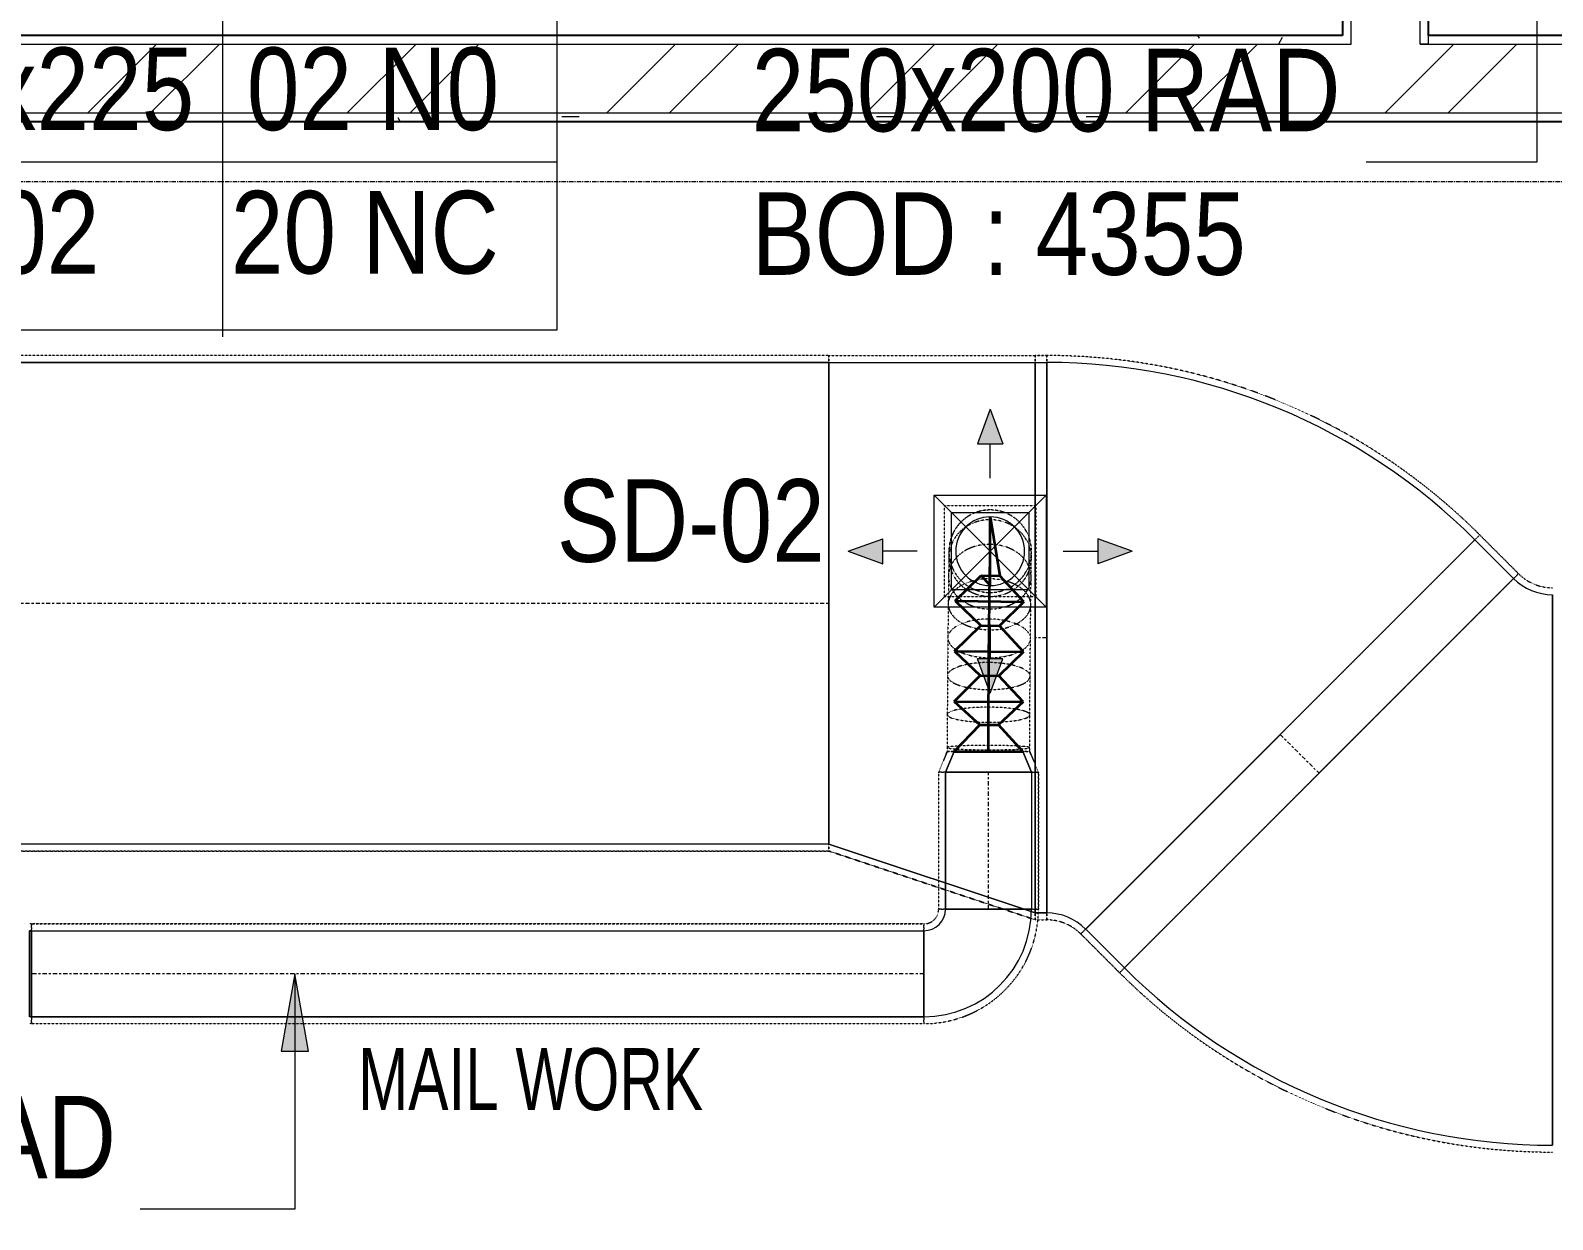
# Model space of a CAD drawing. Header units: inches. Extents: x -83664 to 20107, y -47222 to 19398.
# Drawn here: x 10038 to 14463, y -39780 to -36325 of the extents above; entities that cross this region are included whole.
import ezdxf

# ---------------------------------------------------------------- set-up
doc = ezdxf.new("R2010")
doc.units = ezdxf.units.IN
doc.header["$MEASUREMENT"] = 0
for name, pattern in [('Center', [29.999999, 12, -6, 6, -6]), ('Grid Line', [22.225, 12.7, -3.175, 3.175, -3.175]), ('Hidden 0_50', [1.0584, 0.5292, -0.5292])]:
    doc.linetypes.add(name, pattern=pattern)
for name, color, linetype, lineweight, true_color in [('A-DETL', 7, 'Continuous', 18, 0x00a600), ('FF ROOM TAG_dwg', 7, 'Continuous', 9, 0x767676), ('M-HVAC-DUCT', 7, 'Continuous', 9, 0xffe97f), ('M-HVAC-DUCT-PATT', 7, 'Continuous', 35, 0x007f00)]:
    doc.layers.add(name, color=color, linetype=linetype, lineweight=lineweight, true_color=true_color)
for name, color, linetype, lineweight in [('A-DETL-GENF', 7, 'Continuous', 9), ('A-WALL', 7, 'Continuous', 9), ('A-WALL-PATT', 7, 'Continuous', 25), ('G-ANNO-TEXT', 7, 'Continuous', 9), ('M-HVAC-CDFF', 7, 'Continuous', 9), ('M-HVAC-DUCT-CNTR', 7, 'Center', 9), ('M-HVAC-DUCT-IDEN', 7, 'Continuous', 18), ('ROOM TAG', 7, 'Continuous', 9), ('S-GRID', 7, 'Continuous', 9)]:
    doc.layers.add(name, color=color, linetype=linetype, lineweight=lineweight)
doc.styles.add('Arial Narrow_20', font='ARIALN.TTF', dxfattribs={"width": 0.85, "height": 4572})
doc.styles.add('Arial Narrow_21', font='ARIALN.TTF', dxfattribs={"height": 240})
pattern_1 = [(0, (0, 0), (1219.2, 304.8), [50.292, -864.108, 50.292, -864.108, -4876.8]), (0, (0, 0), (1219.2, 304.8), [-1828.8, 50.292, -1778.508, 50.292, -864.108, -2133.6]), (0, (0, 0), (1219.2, 304.8), [-4572, 50.292, -559.308, 50.292, -1473.708]), (120, (457.2, 152.4), (-873.56454, 903.45817), [50.292, -864.108, 50.292, -864.108, -4876.8]), (120, (457.2, 152.4), (-873.56454, 903.45817), [-1828.8, 50.292, -1778.508, 50.292, -864.108, -2133.6]), (120, (457.2, 152.4), (-873.56454, 903.45817), [-4572, 50.292, -559.308, 50.292, -1473.708]), (240, (609.6, 762), (-345.63546, -1208.25817), [50.292, -864.108, 50.292, -864.108, -4876.8]), (240, (609.6, 762), (-345.63546, -1208.25817), [-1828.8, 50.292, -1778.508, 50.292, -864.108, -2133.6]), (240, (609.6, 762), (-345.63546, -1208.25817), [-4572, 50.292, -559.308, 50.292, -1473.708])]
pattern_2 = [(45, (0, 0), (-377.1708, 377.1708), []), (45, (0, 571.5), (-377.1708, 377.1708), [])]

# ---------------------------------------------------------------- blocks, each defined once
blk = doc.blocks.new('M_Rectangular Elbow - Radius - 0_6 W-8295997-FIRST FLOOR AC CONDITIONING LAYOUT - PART A')
at = {"layer": 'M-HVAC-DUCT', "color": 6, "true_color": 0xff00ff}
for p, q in [((-284.5, 846.9), (846.9, -284.5)), ((846.9, -284.5), (-284.5, 846.9)), ((-397.6, 800), (-397.6, -800)), ((-397.6, -800), (-397.6, 800))]:
    blk.add_line(p, q, dxfattribs=at)
for radius in [160, 160, 1760, 1760]:
    blk.add_arc((-397.6, 960), radius, 270, 315, dxfattribs=at)
blk = doc.blocks.new('M_Rectangular Elbow - Radius - 0_75 W-7236073-FIRST FLOOR AC CONDITIONING LAYOUT - PART A')
at = {"layer": 'M-HVAC-DUCT', "color": 30, "true_color": 0xff7f00}
for p, q in [((-125, 187.5), (125, 187.5)), ((125, 187.5), (-125, 187.5)), ((-187.5, 125), (-187.5, -125)), ((-187.5, -125), (-187.5, 125))]:
    blk.add_line(p, q, dxfattribs=at)
for radius, end in [(62.5, 360), (62.5, 0), (312.5, 0), (312.5, 0)]:
    blk.add_arc((-187.5, 187.5), radius, 270, end, dxfattribs=at)
blk = doc.blocks.new('M_Rectangular Union - Standard-8295644-FIRST FLOOR AC CONDITIONING LAYOUT - PART A')
at = {"layer": 'M-HVAC-DUCT', "color": 30, "true_color": 0xff7f00}
for p, q in [((-3, -125), (-3, 125)), ((-3, 125), (-3, -125)), ((-3, 125), (3, 125)), ((-3, 125), (3, 125)), ((3, -125), (3, 125)), ((3, 125), (3, -125)), ((3, -125), (-3, -125)), ((-3, -125), (3, -125))]:
    blk.add_line(p, q, dxfattribs=at)
blk = doc.blocks.new('GCE-AT-Supply Air Rectangular Diffuser - 225x225-V55-FIRST FLOOR AC CONDITIONING LAYOUT - PART A')
at = {"layer": 'A-DETL-GENF', "true_color": 0xff7f00}
for points in [[(36.4, 312.5), (0, 412.5), (-36.4, 312.5)], [(-312.5, 36.4), (-412.5, 0), (-312.5, -36.4)], [(412.5, 0), (312.5, 36.4), (312.5, -36.4), (338.5, -26.9)], [(36.4, -312.5), (-36.4, -312.5), (0, -412.5)]]:
    blk.add_hatch(color=30, dxfattribs=at).paths.add_polyline_path(points)
at = {"layer": 'A-DETL-GENF', "color": 30, "true_color": 0xff7f00}
for p, q in [((0, 412.5), (-36.4, 312.5)), ((0, 412.5), (36.4, 312.5)), ((-36.4, 312.5), (36.4, 312.5)), ((0, 212.5), (0, 312.5)), ((-162.5, -162.5), (162.5, 162.5)), ((-162.5, 162.5), (162.5, -162.5)), ((-162.5, -162.5), (-162.5, 162.5)), ((-162.5, 162.5), (162.5, 162.5)), ((162.5, 162.5), (162.5, -162.5)), ((-412.5, 0), (-312.5, 36.4)), ((-312.5, -36.4), (-312.5, 36.4)), ((212.5, 0), (312.5, 0)), ((312.5, 36.4), (312.5, -36.4)), ((412.5, 0), (312.5, 36.4)), ((-412.5, 0), (-312.5, -36.4)), ((-212.5, 0), (-312.5, 0)), ((412.5, 0), (312.5, -36.4)), ((162.5, -162.5), (-162.5, -162.5)), ((0, -212.5), (0, -312.5)), ((36.4, -312.5), (-36.4, -312.5)), ((0, -412.5), (-36.4, -312.5)), ((0, -412.5), (36.4, -312.5))]:
    blk.add_line(p, q, dxfattribs=at)
blk = doc.blocks.new('M_Rectangular to Round Transition - Angle - 45 Degree-V32-FIRST FLOOR AC CONDITIONING LAYOUT - PART A')
at = {"layer": 'M-HVAC-DUCT', "color": 30, "true_color": 0xff7f00}
for p, q in [((0, 125), (60.4, 100)), ((60.4, 100), (0, 125)), ((0, 125), (0, -125)), ((0, -125), (0, 125)), ((60.4, 0), (60.4, 100)), ((60.4, 0), (60.4, 100)), ((60.4, -100), (60.4, 0)), ((60.4, -100), (60.4, 0)), ((0, -125), (60.4, -100)), ((60.4, -100), (0, -125))]:
    blk.add_line(p, q, dxfattribs=at)
blk = doc.blocks.new('M_Rectangular to Round Transition - Angle - 45 Degree-7598641-FIRST FLOOR AC CONDITIONING LAYOUT - PART A')
at = {"layer": 'M-HVAC-DUCT', "color": 30, "true_color": 0xff7f00}
for p, q in [((98623.4, 55249.6), (98623.4, 55474.6)), ((98623.4, 55474.6), (98848.4, 55474.6)), ((98848.4, 55474.6), (98848.4, 55249.6)), ((98848.4, 55249.6), (98623.4, 55249.6))]:
    blk.add_line(p, q, dxfattribs=at)
for start, end in [(90, 180), (0, 90), (180, 270), (270, 0)]:
    blk.add_arc((98735.9, 55362.1), 100, start, end, dxfattribs=at)
blk = doc.blocks.new('M_Rec Transition - Length - Standard-8296030-FIRST FLOOR AC CONDITIONING LAYOUT - PART A')
at = {"layer": 'M-HVAC-DUCT', "color": 6, "true_color": 0xff00ff}
for p, q in [((0, 700), (0, -700)), ((0, 700), (600, 700)), ((0, 700), (600, 700)), ((0, -700), (0, 700)), ((600, -900), (600, 700)), ((600, 700), (600, -900)), ((0, -700), (600, -900)), ((600, -900), (0, -700))]:
    blk.add_line(p, q, dxfattribs=at)
blk = doc.blocks.new('TEMW-SMBZ-HO-BM-HVAC-00002_rvt-1-FIRST FLOOR AC CONDITIONING LAYOUT - PART A')
at = {"layer": 'M-HVAC-DUCT', "color": 6, "linetype": 'Hidden 0_50', "true_color": 0xff00ff}
for p, q in [((163816, 61102.7), (157640.3, 61102.7)), ((163816, 61102.7), (157640.3, 61102.7)), ((163816, 59662.7), (163816, 61102.7)), ((163816, 61102.7), (163816, 59662.7)), ((163816, 61102.7), (163816, 59662.7)), ((163816, 61102.7), (164416, 61102.7)), ((163816, 61102.7), (164416, 61102.7)), ((163816, 59662.7), (163816, 61102.7)), ((164416, 61102.7), (164416, 59462.7)), ((164416, 59462.7), (164416, 61102.7)), ((164449.3, 61102.7), (164416, 61102.7)), ((164416, 61102.7), (164449.3, 61102.7)), ((164416, 59462.7), (164416, 61102.7)), ((164416, 61102.7), (164416, 59462.7)), ((164449.3, 61102.7), (164449.3, 59462.7)), ((164449.3, 59462.7), (164449.3, 61102.7)), ((164449.3, 61102.7), (164449.3, 59462.7)), ((164449.3, 59462.7), (164449.3, 61102.7)), ((164548.3, 59421.7), (165707.9, 60581.3)), ((165707.9, 60581.3), (164548.3, 59421.7)), ((164548.3, 59421.7), (165707.9, 60581.3)), ((165707.9, 60581.3), (164548.3, 59421.7)), ((165820.6, 60468.7), (165707.9, 60581.3)), ((165820.6, 60468.7), (165707.9, 60581.3)), ((164660.9, 59309), (165820.6, 60468.7)), ((165820.6, 60468.7), (164660.9, 59309)), ((165820.6, 60468.7), (164660.9, 59309)), ((164660.9, 59309), (165820.6, 60468.7)), ((157640.3, 59662.7), (163816, 59662.7)), ((163816, 59662.7), (157640.3, 59662.7)), ((163816, 59662.7), (164416, 59462.7)), ((164416, 59462.7), (163816, 59662.7)), ((164416, 59462.7), (164449.3, 59462.7)), ((164416, 59462.7), (164449.3, 59462.7)), ((164548.3, 59421.7), (164660.9, 59309)), ((164660.9, 59309), (164548.3, 59421.7))]:
    blk.add_line(p, q, dxfattribs=at)
at = {"layer": 'M-HVAC-DUCT', "color": 6, "true_color": 0xff00ff}
for p, q in [((157640.3, 61082.7), (163816, 61082.7)), ((163816, 61082.7), (157640.3, 61082.7)), ((163816, 61082.7), (163816, 59682.7)), ((163816, 59682.7), (163816, 61082.7)), ((164416, 59482.7), (164416, 61082.7)), ((164416, 61082.7), (164416, 59482.7)), ((164416, 61082.7), (164449.3, 61082.7)), ((164416, 61082.7), (164449.3, 61082.7)), ((164449.3, 59482.7), (164449.3, 61082.7)), ((164449.3, 61082.7), (164449.3, 59482.7)), ((165693.8, 60567.2), (164562.4, 59435.8)), ((164562.4, 59435.8), (165693.8, 60567.2)), ((165693.8, 60567.2), (165806.4, 60454.5)), ((165806.4, 60454.5), (165693.8, 60567.2)), ((165806.4, 60454.5), (164675.1, 59323.2)), ((164675.1, 59323.2), (165806.4, 60454.5)), ((163816, 59682.7), (157640.3, 59682.7)), ((163816, 59682.7), (157640.3, 59682.7)), ((164449.3, 59482.7), (164416, 59482.7)), ((164416, 59482.7), (164449.3, 59482.7)), ((164675.1, 59323.2), (164562.4, 59435.8)), ((164675.1, 59323.2), (164562.4, 59435.8))]:
    blk.add_line(p, q, dxfattribs=at)
at = {"layer": 'M-HVAC-DUCT', "color": 30, "linetype": 'Hidden 0_50', "true_color": 0xff7f00}
for p, q in [((164152.3, 60666.4), (164417.3, 60666.4)), ((164152.3, 60401.4), (164152.3, 60666.4)), ((164417.3, 60666.4), (164417.3, 60401.4)), ((164164.8, 60535.6), (164164.6, 60515.8)), ((164404.5, 60512.5), (164404.8, 60532.2)), ((164164.6, 60515.7), (164163.9, 60461.6)), ((164403.8, 60458.5), (164404.5, 60512.6)), ((164163.9, 60461.6), (164162.9, 60381)), ((164402.9, 60378.2), (164403.8, 60458.6)), ((164417.3, 60401.4), (164152.3, 60401.4)), ((164162.9, 60381), (164161.8, 60281.9)), ((164401.8, 60279.5), (164402.9, 60378.3)), ((164161.8, 60281.8), (164160.8, 60172)), ((164400.8, 60170.2), (164401.8, 60279.5)), ((164160.8, 60172), (164160.1, 60059.4)), ((164400.1, 60058.3), (164400.8, 60170.2)), ((164160.1, 60059.4), (164159.8, 59963.4)), ((164399.8, 59963.1), (164400.1, 60058.3)), ((164159.8, 59963.4), (164159.8, 59951.7)), ((164399.8, 59951.7), (164399.8, 59963.1)), ((164134.8, 59891.4), (164159.8, 59951.7)), ((164159.8, 59951.7), (164134.8, 59891.4)), ((164159.8, 59951.7), (164399.8, 59951.7)), ((164159.8, 59951.7), (164399.8, 59951.7)), ((164279.8, 59951.7), (164159.8, 59951.7)), ((164279.8, 59951.7), (164159.8, 59951.7)), ((164399.8, 59951.7), (164279.8, 59951.7)), ((164399.8, 59951.7), (164279.8, 59951.7)), ((164424.8, 59891.4), (164399.8, 59951.7)), ((164399.8, 59951.7), (164424.8, 59891.4)), ((164424.8, 59891.4), (164134.8, 59891.4)), ((164134.8, 59891.4), (164424.8, 59891.4)), ((164134.8, 59891.4), (164134.8, 59493.5)), ((164134.8, 59891.4), (164134.8, 59493.5)), ((164424.8, 59891.4), (164134.8, 59891.4)), ((164134.8, 59891.4), (164424.8, 59891.4)), ((164424.8, 59493.5), (164424.8, 59891.4)), ((164424.8, 59891.4), (164424.8, 59493.5)), ((164424.8, 59493.5), (164134.8, 59493.5)), ((164134.8, 59493.5), (164424.8, 59493.5)), ((164424.8, 59493.5), (164134.8, 59493.5)), ((164134.8, 59493.5), (164424.8, 59493.5)), ((161497.8, 59451), (161491.8, 59451)), ((161491.8, 59451), (161497.8, 59451)), ((161497.8, 59451), (161497.8, 59161)), ((161497.8, 59161), (161497.8, 59451)), ((164092.3, 59451), (161497.8, 59451)), ((161497.8, 59451), (164092.3, 59451)), ((161497.8, 59161), (161497.8, 59451)), ((161497.8, 59451), (161497.8, 59161)), ((164092.3, 59451), (164092.3, 59161)), ((164092.3, 59161), (164092.3, 59451)), ((164092.3, 59451), (164092.3, 59161)), ((164092.3, 59161), (164092.3, 59451)), ((161491.8, 59161), (161497.8, 59161)), ((161497.8, 59161), (161491.8, 59161)), ((161497.8, 59161), (164092.3, 59161)), ((161497.8, 59161), (164092.3, 59161))]:
    blk.add_line(p, q, dxfattribs=at)
at = {"layer": 'M-HVAC-DUCT', "color": 30, "true_color": 0xff7f00}
for p, q in [((164154.8, 59891.4), (164404.8, 59891.4)), ((164404.8, 59891.4), (164154.8, 59891.4)), ((164154.8, 59493.5), (164154.8, 59891.4)), ((164154.8, 59891.4), (164154.8, 59493.5)), ((164404.8, 59891.4), (164404.8, 59493.5)), ((164404.8, 59891.4), (164404.8, 59493.5)), ((164154.8, 59493.5), (164404.8, 59493.5)), ((164404.8, 59493.5), (164154.8, 59493.5)), ((161497.8, 59181), (161497.8, 59431)), ((161497.8, 59431), (161497.8, 59181)), ((161497.8, 59431), (164092.3, 59431)), ((161497.8, 59431), (164092.3, 59431)), ((164092.3, 59181), (164092.3, 59431)), ((164092.3, 59431), (164092.3, 59181)), ((164092.3, 59181), (161497.8, 59181)), ((161497.8, 59181), (164092.3, 59181))]:
    blk.add_line(p, q, dxfattribs=at)
at = {"layer": 'M-HVAC-DUCT', "color": 6, "linetype": 'Hidden 0_50', "true_color": 0xff00ff}
for centre, radius, start, end in [((164449.3, 59322.7), 1780, 45, 90), ((164449.3, 59322.7), 1780, 45, 90), ((165919.6, 60567.7), 140, 225, 270), ((165919.6, 60567.7), 140, 225, 270), ((164449.3, 59322.7), 140, 45, 90), ((164449.3, 59322.7), 140, 45, 90), ((165919.6, 60567.7), 1780, 225, 270), ((165919.6, 60567.7), 1780, 225, 270)]:
    blk.add_arc(centre, radius, start, end, dxfattribs=at)
at = {"layer": 'M-HVAC-DUCT', "color": 30, "linetype": 'Hidden 0_50', "true_color": 0xff7f00}
for centre, radius, start, end in [((164284.8, 60533.9), 120, 359.4794, 179.4794), ((164284.8, 60533.9), 120, 90, 180), ((164284.8, 60533.9), 120, 0, 90), ((164284.8, 60533.9), 120, 179.4794, 359.4794), ((164284.8, 60533.9), 120, 180, 270), ((164284.8, 60533.9), 120, 270, 0), ((164092.3, 59493.5), 42.5, 270, 0), ((164092.3, 59493.5), 332.5, 270, 0), ((164092.3, 59493.5), 332.5, 270, 0), ((164092.3, 59493.5), 42.5, 270, 0)]:
    blk.add_arc(centre, radius, start, end, dxfattribs=at)
for points in [[(164404.6, 60513), (164404.6, 60522.8), (164402, 60542.2), (164390.2, 60569.5), (164371.1, 60593), (164346.1, 60611.2), (164316.9, 60622.7), (164285.5, 60626.8), (164254.1, 60623.3), (164224.7, 60612.3), (164199.4, 60594.6), (164179.9, 60571.5), (164167.6, 60544.4), (164164.6, 60525), (164164.6, 60515.3)], [(164404.8, 60532.8), (164404.9, 60543.3), (164402.4, 60564.3), (164390.5, 60593.7), (164371.4, 60619), (164346.5, 60638.5), (164317.3, 60650.9), (164285.9, 60655.3), (164254.5, 60651.4), (164225.1, 60639.6), (164199.8, 60620.5), (164180.3, 60595.6), (164167.9, 60566.4), (164164.9, 60545.5), (164164.8, 60535)], [(164403.8, 60458.9), (164403.9, 60467.1), (164401.3, 60483.5), (164389.3, 60506.6), (164370.2, 60526.5), (164345.2, 60541.8), (164316, 60551.6), (164284.6, 60555.1), (164253.2, 60552.2), (164223.8, 60543), (164198.5, 60528.1), (164179.1, 60508.6), (164166.8, 60485.8), (164163.9, 60469.5), (164163.9, 60461.3)], [(164164.8, 60535), (164164.7, 60524.5), (164167.3, 60503.6), (164179.2, 60474.2), (164198.2, 60448.9), (164223.2, 60429.4), (164252.4, 60417), (164283.7, 60412.6), (164315.2, 60416.4), (164344.6, 60428.3), (164369.9, 60447.3), (164389.4, 60472.3), (164401.8, 60501.5), (164404.7, 60522.4), (164404.8, 60532.8)], [(164164.6, 60515.3), (164164.5, 60505.5), (164167.1, 60486.1), (164179, 60458.8), (164198, 60435.3), (164223, 60417.2), (164252.2, 60405.6), (164283.6, 60401.5), (164315, 60405), (164344.4, 60416), (164369.7, 60433.7), (164389.2, 60456.8), (164401.5, 60483.9), (164404.5, 60503.3), (164404.6, 60513)], [(164402.9, 60378.5), (164402.9, 60385), (164400.2, 60397.9), (164388.2, 60416.1), (164369, 60431.8), (164344, 60443.9), (164314.8, 60451.7), (164283.4, 60454.6), (164251.9, 60452.3), (164222.6, 60445.1), (164197.4, 60433.4), (164178, 60418.1), (164165.8, 60400.1), (164162.9, 60387.3), (164162.9, 60380.8)], [(164163.9, 60461.3), (164163.8, 60453), (164166.4, 60436.6), (164178.4, 60413.6), (164197.5, 60393.7), (164222.5, 60378.4), (164251.7, 60368.6), (164283.1, 60365), (164314.5, 60368), (164343.9, 60377.2), (164369.1, 60392), (164388.6, 60411.5), (164400.9, 60434.4), (164403.8, 60450.7), (164403.8, 60458.9)], [(164162.9, 60380.8), (164162.8, 60374.3), (164165.5, 60361.4), (164177.5, 60343.2), (164196.7, 60327.5), (164221.7, 60315.3), (164251, 60307.6), (164282.4, 60304.7), (164313.8, 60306.9), (164343.1, 60314.1), (164368.3, 60325.8), (164387.7, 60341.1), (164400, 60359.1), (164402.8, 60372), (164402.9, 60378.5)], [(164401.8, 60279.6), (164401.8, 60284.5), (164399.1, 60294.3), (164387.1, 60308.2), (164367.8, 60320.1), (164342.8, 60329.4), (164313.5, 60335.3), (164282.1, 60337.5), (164250.7, 60335.9), (164221.4, 60330.4), (164196.2, 60321.6), (164176.8, 60310), (164164.6, 60296.4), (164161.8, 60286.7), (164161.8, 60281.7)], [(164161.8, 60281.7), (164161.8, 60276.8), (164164.5, 60267), (164176.5, 60253.2), (164195.8, 60241.2), (164220.8, 60232), (164250.1, 60226.1), (164281.5, 60223.8), (164312.9, 60225.5), (164342.2, 60230.9), (164367.4, 60239.7), (164386.8, 60251.3), (164399, 60264.9), (164401.8, 60274.7), (164401.8, 60279.6)], [(164400.8, 60170.2), (164400.8, 60173.7), (164398.1, 60180.5), (164386, 60190.2), (164366.8, 60198.6), (164341.7, 60205.1), (164312.4, 60209.3), (164281, 60210.9), (164249.6, 60209.7), (164220.3, 60206), (164195.1, 60199.8), (164175.8, 60191.7), (164163.6, 60182.2), (164160.8, 60175.4), (164160.8, 60172)], [(164160.8, 60172), (164160.8, 60168.5), (164163.5, 60161.7), (164175.6, 60152), (164194.9, 60143.6), (164220, 60137.1), (164249.3, 60132.9), (164280.7, 60131.4), (164312.1, 60132.5), (164341.4, 60136.2), (164366.5, 60142.4), (164385.9, 60150.5), (164398, 60160), (164400.8, 60166.8), (164400.8, 60170.2)], [(164400.1, 60058.3), (164400.1, 60060.2), (164397.4, 60064), (164385.3, 60069.4), (164366, 60074.1), (164340.8, 60077.8), (164311.6, 60080.1), (164280.2, 60081), (164248.7, 60080.4), (164219.5, 60078.3), (164194.3, 60074.9), (164175, 60070.4), (164162.9, 60065.1), (164160.1, 60061.3), (164160.1, 60059.4)], [(164160.1, 60059.4), (164160.1, 60057.4), (164162.9, 60053.6), (164175, 60048.2), (164194.3, 60043.5), (164219.4, 60039.9), (164248.7, 60037.5), (164280.1, 60036.6), (164311.5, 60037.3), (164340.8, 60039.3), (164365.9, 60042.8), (164385.2, 60047.3), (164397.3, 60052.6), (164400.1, 60056.4), (164400.1, 60058.3)], [(164399.8, 59963.1), (164399.8, 59963.7), (164397.1, 59964.8), (164385, 59966.4), (164365.7, 59967.8), (164340.5, 59968.8), (164311.3, 59969.5), (164279.8, 59969.8), (164248.4, 59969.6), (164219.1, 59969), (164194, 59968), (164174.7, 59966.7), (164162.6, 59965.1), (164159.8, 59964), (164159.8, 59963.4)], [(164159.8, 59963.4), (164159.8, 59962.9), (164162.6, 59961.7), (164174.7, 59960.1), (164194, 59958.8), (164219.1, 59957.7), (164248.4, 59957), (164279.8, 59956.7), (164311.3, 59956.9), (164340.5, 59957.5), (164365.7, 59958.5), (164385, 59959.8), (164397.1, 59961.4), (164399.8, 59962.5), (164399.8, 59963.1)]]:
    blk.add_open_spline(points, degree=3, dxfattribs=at)
at = {"layer": 'M-HVAC-DUCT-CNTR', "color": 6, "true_color": 0xff00ff}
for p, q in [((157640.3, 60382.7), (163816, 60382.7)), ((164449.3, 60282.7), (164416, 60282.7)), ((165128.1, 60001.5), (165240.8, 59888.8))]:
    blk.add_line(p, q, dxfattribs=at)
at = {"layer": 'M-HVAC-DUCT-CNTR', "color": 30, "true_color": 0xff7f00}
for p, q in [((164279.8, 59493.5), (164279.8, 59891.4)), ((164092.3, 59306), (161497.8, 59306))]:
    blk.add_line(p, q, dxfattribs=at)
at = {"layer": 'M-HVAC-DUCT-CNTR', "color": 30, "linetype": 'Continuous', "lineweight": 35, "true_color": 0xff7f00}
blk.add_open_spline([(164279.8, 59951.7), (164279.8, 60189.4), (164284.8, 60533.9), (164284.8, 60533.9)], degree=3, dxfattribs=at)
at = {"layer": 'M-HVAC-DUCT-PATT', "color": 30, "true_color": 0xff7f00}
for p, q in [((164284.8, 60433.9), (164284.8, 60633.9)), ((164284.8, 60633.9), (164313.3, 60462.8)), ((164183, 60389.5), (164258.9, 60463.5)), ((164284.8, 60433.9), (164258.9, 60463.5)), ((164258.9, 60463.5), (164313.3, 60462.8)), ((164383, 60387.2), (164313.3, 60462.8)), ((164183, 60389.5), (164383, 60387.2)), ((164183, 60389.5), (164383, 60387.2)), ((164183, 60389.5), (164257.2, 60318.1)), ((164383, 60387.2), (164311.6, 60317.5)), ((164181.4, 60243.8), (164257.2, 60318.1)), ((164257.2, 60318.1), (164311.6, 60317.5)), ((164381.4, 60241.9), (164311.6, 60317.5)), ((164181.4, 60243.8), (164381.4, 60241.9)), ((164181.4, 60243.8), (164381.4, 60241.9)), ((164181.4, 60243.8), (164255.8, 60172.6)), ((164381.4, 60241.9), (164310.3, 60172.2)), ((164180.3, 60097.2), (164255.8, 60172.6)), ((164255.8, 60172.6), (164310.3, 60172.2)), ((164380.3, 60096), (164310.3, 60172.2)), ((164180.3, 60097.2), (164380.3, 60096)), ((164180.3, 60097.2), (164380.3, 60096)), ((164180.3, 60097.2), (164255, 60029.3)), ((164380.3, 60096), (164309.4, 60029.1)), ((164179.8, 59951.7), (164255, 60029.3)), ((164255, 60029.3), (164309.4, 60029.1)), ((164379.8, 59951.7), (164309.4, 60029.1)), ((164179.8, 59951.7), (164379.8, 59951.7)), ((164179.8, 59951.7), (164379.8, 59951.7))]:
    blk.add_line(p, q, dxfattribs=at)
at = {"layer": 'M-HVAC-CDFF', "color": 6, "linetype": 'Hidden 0_50', "lineweight": 9, "true_color": 0xff00ff}
blk.add_blockref('GCE-AT-Supply Air Rectangular Diffuser - 225x225-V55-FIRST FLOOR AC CONDITIONING LAYOUT - PART A', (164284.8, 60533.9), dxfattribs=at)
at = {"layer": 'M-HVAC-DUCT', "color": 6, "linetype": 'Hidden 0_50', "lineweight": 9, "true_color": 0xff00ff}
for name, p, rotation in [('M_Rectangular Elbow - Radius - 0_6 W-8295997-FIRST FLOOR AC CONDITIONING LAYOUT - PART A', (164846.9, 60282.7), 134.9999999999947), ('M_Rectangular Elbow - Radius - 0_6 W-8295997-FIRST FLOOR AC CONDITIONING LAYOUT - PART A', (165521.9, 59607.7), 314.9999999999662), ('M_Rectangular to Round Transition - Angle - 45 Degree-V32-FIRST FLOOR AC CONDITIONING LAYOUT - PART A', (164279.8, 59891.4), 90), ('M_Rectangular Union - Standard-8295644-FIRST FLOOR AC CONDITIONING LAYOUT - PART A', (161494.8, 59306), 180)]:
    blk.add_blockref(name, p, dxfattribs=dict(at, rotation=rotation))
for name, p in [('M_Rec Transition - Length - Standard-8296030-FIRST FLOOR AC CONDITIONING LAYOUT - PART A', (163816, 60382.7)), ('M_Rectangular to Round Transition - Angle - 45 Degree-7598641-FIRST FLOOR AC CONDITIONING LAYOUT - PART A', (65548.9, 5171.8)), ('M_Rectangular Elbow - Radius - 0_75 W-7236073-FIRST FLOOR AC CONDITIONING LAYOUT - PART A', (164279.8, 59306))]:
    blk.add_blockref(name, p, dxfattribs=at)
blk = doc.blocks.new('TEMW-SMBZ-HO-BM-HVAC-00002_rvt-2-FIRST FLOOR AC CONDITIONING LAYOUT - PART A')
at = {"layer": 'M-HVAC-DUCT', "color": 6, "linetype": 'Hidden 0_50', "true_color": 0xff00ff}
for p, q in [((163816, 61102.7), (157640.3, 61102.7)), ((163816, 61102.7), (157640.3, 61102.7)), ((163816, 59662.7), (163816, 61102.7)), ((163816, 61102.7), (163816, 59662.7)), ((163816, 61102.7), (163816, 59662.7)), ((163816, 61102.7), (164416, 61102.7)), ((163816, 61102.7), (164416, 61102.7)), ((163816, 59662.7), (163816, 61102.7)), ((164416, 61102.7), (164416, 59462.7)), ((164416, 59462.7), (164416, 61102.7)), ((164449.3, 61102.7), (164416, 61102.7)), ((164416, 61102.7), (164449.3, 61102.7)), ((164416, 59462.7), (164416, 61102.7)), ((164416, 61102.7), (164416, 59462.7)), ((164449.3, 61102.7), (164449.3, 59462.7)), ((164449.3, 59462.7), (164449.3, 61102.7)), ((164449.3, 61102.7), (164449.3, 59462.7)), ((164449.3, 59462.7), (164449.3, 61102.7)), ((164548.3, 59421.7), (165707.9, 60581.3)), ((165707.9, 60581.3), (164548.3, 59421.7)), ((164548.3, 59421.7), (165707.9, 60581.3)), ((165707.9, 60581.3), (164548.3, 59421.7)), ((165820.6, 60468.7), (165707.9, 60581.3)), ((165820.6, 60468.7), (165707.9, 60581.3)), ((164660.9, 59309), (165820.6, 60468.7)), ((165820.6, 60468.7), (164660.9, 59309)), ((165820.6, 60468.7), (164660.9, 59309)), ((164660.9, 59309), (165820.6, 60468.7)), ((157640.3, 59662.7), (163816, 59662.7)), ((163816, 59662.7), (157640.3, 59662.7)), ((163816, 59662.7), (164416, 59462.7)), ((164416, 59462.7), (163816, 59662.7)), ((164416, 59462.7), (164449.3, 59462.7)), ((164416, 59462.7), (164449.3, 59462.7)), ((164548.3, 59421.7), (164660.9, 59309)), ((164660.9, 59309), (164548.3, 59421.7))]:
    blk.add_line(p, q, dxfattribs=at)
at = {"layer": 'M-HVAC-DUCT', "color": 6, "true_color": 0xff00ff}
for p, q in [((157640.3, 61082.7), (163816, 61082.7)), ((163816, 61082.7), (157640.3, 61082.7)), ((163816, 61082.7), (163816, 59682.7)), ((163816, 59682.7), (163816, 61082.7)), ((164416, 59482.7), (164416, 61082.7)), ((164416, 61082.7), (164416, 59482.7)), ((164416, 61082.7), (164449.3, 61082.7)), ((164416, 61082.7), (164449.3, 61082.7)), ((164449.3, 59482.7), (164449.3, 61082.7)), ((164449.3, 61082.7), (164449.3, 59482.7)), ((165693.8, 60567.2), (164562.4, 59435.8)), ((164562.4, 59435.8), (165693.8, 60567.2)), ((165693.8, 60567.2), (165806.4, 60454.5)), ((165806.4, 60454.5), (165693.8, 60567.2)), ((165806.4, 60454.5), (164675.1, 59323.2)), ((164675.1, 59323.2), (165806.4, 60454.5)), ((163816, 59682.7), (157640.3, 59682.7)), ((163816, 59682.7), (157640.3, 59682.7)), ((164449.3, 59482.7), (164416, 59482.7)), ((164416, 59482.7), (164449.3, 59482.7)), ((164675.1, 59323.2), (164562.4, 59435.8)), ((164675.1, 59323.2), (164562.4, 59435.8))]:
    blk.add_line(p, q, dxfattribs=at)
at = {"layer": 'M-HVAC-DUCT', "color": 30, "linetype": 'Hidden 0_50', "true_color": 0xff7f00}
for p, q in [((164152.3, 60666.4), (164417.3, 60666.4)), ((164152.3, 60401.4), (164152.3, 60666.4)), ((164417.3, 60666.4), (164417.3, 60401.4)), ((164164.8, 60535.6), (164164.6, 60515.8)), ((164404.5, 60512.5), (164404.8, 60532.2)), ((164164.6, 60515.7), (164163.9, 60461.6)), ((164403.8, 60458.5), (164404.5, 60512.6)), ((164163.9, 60461.6), (164162.9, 60381)), ((164402.9, 60378.2), (164403.8, 60458.6)), ((164417.3, 60401.4), (164152.3, 60401.4)), ((164162.9, 60381), (164161.8, 60281.9)), ((164401.8, 60279.5), (164402.9, 60378.3)), ((164161.8, 60281.8), (164160.8, 60172)), ((164400.8, 60170.2), (164401.8, 60279.5)), ((164160.8, 60172), (164160.1, 60059.4)), ((164400.1, 60058.3), (164400.8, 60170.2)), ((164160.1, 60059.4), (164159.8, 59963.4)), ((164399.8, 59963.1), (164400.1, 60058.3)), ((164159.8, 59963.4), (164159.8, 59951.7)), ((164399.8, 59951.7), (164399.8, 59963.1)), ((164134.8, 59891.4), (164159.8, 59951.7)), ((164159.8, 59951.7), (164134.8, 59891.4)), ((164159.8, 59951.7), (164399.8, 59951.7)), ((164159.8, 59951.7), (164399.8, 59951.7)), ((164279.8, 59951.7), (164159.8, 59951.7)), ((164279.8, 59951.7), (164159.8, 59951.7)), ((164399.8, 59951.7), (164279.8, 59951.7)), ((164399.8, 59951.7), (164279.8, 59951.7)), ((164424.8, 59891.4), (164399.8, 59951.7)), ((164399.8, 59951.7), (164424.8, 59891.4)), ((164424.8, 59891.4), (164134.8, 59891.4)), ((164134.8, 59891.4), (164424.8, 59891.4)), ((164134.8, 59891.4), (164134.8, 59493.5)), ((164134.8, 59891.4), (164134.8, 59493.5)), ((164424.8, 59891.4), (164134.8, 59891.4)), ((164134.8, 59891.4), (164424.8, 59891.4)), ((164424.8, 59493.5), (164424.8, 59891.4)), ((164424.8, 59891.4), (164424.8, 59493.5)), ((164424.8, 59493.5), (164134.8, 59493.5)), ((164134.8, 59493.5), (164424.8, 59493.5)), ((164424.8, 59493.5), (164134.8, 59493.5)), ((164134.8, 59493.5), (164424.8, 59493.5)), ((161497.8, 59451), (161491.8, 59451)), ((161491.8, 59451), (161497.8, 59451)), ((161497.8, 59451), (161497.8, 59161)), ((161497.8, 59161), (161497.8, 59451)), ((164092.3, 59451), (161497.8, 59451)), ((161497.8, 59451), (164092.3, 59451)), ((161497.8, 59161), (161497.8, 59451)), ((161497.8, 59451), (161497.8, 59161)), ((164092.3, 59451), (164092.3, 59161)), ((164092.3, 59161), (164092.3, 59451)), ((164092.3, 59451), (164092.3, 59161)), ((164092.3, 59161), (164092.3, 59451)), ((161491.8, 59161), (161497.8, 59161)), ((161497.8, 59161), (161491.8, 59161)), ((161497.8, 59161), (164092.3, 59161)), ((161497.8, 59161), (164092.3, 59161))]:
    blk.add_line(p, q, dxfattribs=at)
at = {"layer": 'M-HVAC-DUCT', "color": 30, "true_color": 0xff7f00}
for p, q in [((164154.8, 59891.4), (164404.8, 59891.4)), ((164404.8, 59891.4), (164154.8, 59891.4)), ((164154.8, 59493.5), (164154.8, 59891.4)), ((164154.8, 59891.4), (164154.8, 59493.5)), ((164404.8, 59891.4), (164404.8, 59493.5)), ((164404.8, 59891.4), (164404.8, 59493.5)), ((164154.8, 59493.5), (164404.8, 59493.5)), ((164404.8, 59493.5), (164154.8, 59493.5)), ((161497.8, 59181), (161497.8, 59431)), ((161497.8, 59431), (161497.8, 59181)), ((161497.8, 59431), (164092.3, 59431)), ((161497.8, 59431), (164092.3, 59431)), ((164092.3, 59181), (164092.3, 59431)), ((164092.3, 59431), (164092.3, 59181)), ((164092.3, 59181), (161497.8, 59181)), ((161497.8, 59181), (164092.3, 59181))]:
    blk.add_line(p, q, dxfattribs=at)
at = {"layer": 'M-HVAC-DUCT', "color": 6, "linetype": 'Hidden 0_50', "true_color": 0xff00ff}
for centre, radius, start, end in [((164449.3, 59322.7), 1780, 45, 90), ((164449.3, 59322.7), 1780, 45, 90), ((165919.6, 60567.7), 140, 225, 270), ((165919.6, 60567.7), 140, 225, 270), ((164449.3, 59322.7), 140, 45, 90), ((164449.3, 59322.7), 140, 45, 90), ((165919.6, 60567.7), 1780, 225, 270), ((165919.6, 60567.7), 1780, 225, 270)]:
    blk.add_arc(centre, radius, start, end, dxfattribs=at)
at = {"layer": 'M-HVAC-DUCT', "color": 30, "linetype": 'Hidden 0_50', "true_color": 0xff7f00}
for centre, radius, start, end in [((164284.8, 60533.9), 120, 359.4794, 179.4794), ((164284.8, 60533.9), 120, 90, 180), ((164284.8, 60533.9), 120, 0, 90), ((164284.8, 60533.9), 120, 179.4794, 359.4794), ((164284.8, 60533.9), 120, 180, 270), ((164284.8, 60533.9), 120, 270, 0), ((164092.3, 59493.5), 42.5, 270, 0), ((164092.3, 59493.5), 332.5, 270, 0), ((164092.3, 59493.5), 332.5, 270, 0), ((164092.3, 59493.5), 42.5, 270, 0)]:
    blk.add_arc(centre, radius, start, end, dxfattribs=at)
for points in [[(164404.6, 60513), (164404.6, 60522.8), (164402, 60542.2), (164390.2, 60569.5), (164371.1, 60593), (164346.1, 60611.2), (164316.9, 60622.7), (164285.5, 60626.8), (164254.1, 60623.3), (164224.7, 60612.3), (164199.4, 60594.6), (164179.9, 60571.5), (164167.6, 60544.4), (164164.6, 60525), (164164.6, 60515.3)], [(164404.8, 60532.8), (164404.9, 60543.3), (164402.4, 60564.3), (164390.5, 60593.7), (164371.4, 60619), (164346.5, 60638.5), (164317.3, 60650.9), (164285.9, 60655.3), (164254.5, 60651.4), (164225.1, 60639.6), (164199.8, 60620.5), (164180.3, 60595.6), (164167.9, 60566.4), (164164.9, 60545.5), (164164.8, 60535)], [(164403.8, 60458.9), (164403.9, 60467.1), (164401.3, 60483.5), (164389.3, 60506.6), (164370.2, 60526.5), (164345.2, 60541.8), (164316, 60551.6), (164284.6, 60555.1), (164253.2, 60552.2), (164223.8, 60543), (164198.5, 60528.1), (164179.1, 60508.6), (164166.8, 60485.8), (164163.9, 60469.5), (164163.9, 60461.3)], [(164164.8, 60535), (164164.7, 60524.5), (164167.3, 60503.6), (164179.2, 60474.2), (164198.2, 60448.9), (164223.2, 60429.4), (164252.4, 60417), (164283.7, 60412.6), (164315.2, 60416.4), (164344.6, 60428.3), (164369.9, 60447.3), (164389.4, 60472.3), (164401.8, 60501.5), (164404.7, 60522.4), (164404.8, 60532.8)], [(164164.6, 60515.3), (164164.5, 60505.5), (164167.1, 60486.1), (164179, 60458.8), (164198, 60435.3), (164223, 60417.2), (164252.2, 60405.6), (164283.6, 60401.5), (164315, 60405), (164344.4, 60416), (164369.7, 60433.7), (164389.2, 60456.8), (164401.5, 60483.9), (164404.5, 60503.3), (164404.6, 60513)], [(164402.9, 60378.5), (164402.9, 60385), (164400.2, 60397.9), (164388.2, 60416.1), (164369, 60431.8), (164344, 60443.9), (164314.8, 60451.7), (164283.4, 60454.6), (164251.9, 60452.3), (164222.6, 60445.1), (164197.4, 60433.4), (164178, 60418.1), (164165.8, 60400.1), (164162.9, 60387.3), (164162.9, 60380.8)], [(164163.9, 60461.3), (164163.8, 60453), (164166.4, 60436.6), (164178.4, 60413.6), (164197.5, 60393.7), (164222.5, 60378.4), (164251.7, 60368.6), (164283.1, 60365), (164314.5, 60368), (164343.9, 60377.2), (164369.1, 60392), (164388.6, 60411.5), (164400.9, 60434.4), (164403.8, 60450.7), (164403.8, 60458.9)], [(164162.9, 60380.8), (164162.8, 60374.3), (164165.5, 60361.4), (164177.5, 60343.2), (164196.7, 60327.5), (164221.7, 60315.3), (164251, 60307.6), (164282.4, 60304.7), (164313.8, 60306.9), (164343.1, 60314.1), (164368.3, 60325.8), (164387.7, 60341.1), (164400, 60359.1), (164402.8, 60372), (164402.9, 60378.5)], [(164401.8, 60279.6), (164401.8, 60284.5), (164399.1, 60294.3), (164387.1, 60308.2), (164367.8, 60320.1), (164342.8, 60329.4), (164313.5, 60335.3), (164282.1, 60337.5), (164250.7, 60335.9), (164221.4, 60330.4), (164196.2, 60321.6), (164176.8, 60310), (164164.6, 60296.4), (164161.8, 60286.7), (164161.8, 60281.7)], [(164161.8, 60281.7), (164161.8, 60276.8), (164164.5, 60267), (164176.5, 60253.2), (164195.8, 60241.2), (164220.8, 60232), (164250.1, 60226.1), (164281.5, 60223.8), (164312.9, 60225.5), (164342.2, 60230.9), (164367.4, 60239.7), (164386.8, 60251.3), (164399, 60264.9), (164401.8, 60274.7), (164401.8, 60279.6)], [(164400.8, 60170.2), (164400.8, 60173.7), (164398.1, 60180.5), (164386, 60190.2), (164366.8, 60198.6), (164341.7, 60205.1), (164312.4, 60209.3), (164281, 60210.9), (164249.6, 60209.7), (164220.3, 60206), (164195.1, 60199.8), (164175.8, 60191.7), (164163.6, 60182.2), (164160.8, 60175.4), (164160.8, 60172)], [(164160.8, 60172), (164160.8, 60168.5), (164163.5, 60161.7), (164175.6, 60152), (164194.9, 60143.6), (164220, 60137.1), (164249.3, 60132.9), (164280.7, 60131.4), (164312.1, 60132.5), (164341.4, 60136.2), (164366.5, 60142.4), (164385.9, 60150.5), (164398, 60160), (164400.8, 60166.8), (164400.8, 60170.2)], [(164400.1, 60058.3), (164400.1, 60060.2), (164397.4, 60064), (164385.3, 60069.4), (164366, 60074.1), (164340.8, 60077.8), (164311.6, 60080.1), (164280.2, 60081), (164248.7, 60080.4), (164219.5, 60078.3), (164194.3, 60074.9), (164175, 60070.4), (164162.9, 60065.1), (164160.1, 60061.3), (164160.1, 60059.4)], [(164160.1, 60059.4), (164160.1, 60057.4), (164162.9, 60053.6), (164175, 60048.2), (164194.3, 60043.5), (164219.4, 60039.9), (164248.7, 60037.5), (164280.1, 60036.6), (164311.5, 60037.3), (164340.8, 60039.3), (164365.9, 60042.8), (164385.2, 60047.3), (164397.3, 60052.6), (164400.1, 60056.4), (164400.1, 60058.3)], [(164399.8, 59963.1), (164399.8, 59963.7), (164397.1, 59964.8), (164385, 59966.4), (164365.7, 59967.8), (164340.5, 59968.8), (164311.3, 59969.5), (164279.8, 59969.8), (164248.4, 59969.6), (164219.1, 59969), (164194, 59968), (164174.7, 59966.7), (164162.6, 59965.1), (164159.8, 59964), (164159.8, 59963.4)], [(164159.8, 59963.4), (164159.8, 59962.9), (164162.6, 59961.7), (164174.7, 59960.1), (164194, 59958.8), (164219.1, 59957.7), (164248.4, 59957), (164279.8, 59956.7), (164311.3, 59956.9), (164340.5, 59957.5), (164365.7, 59958.5), (164385, 59959.8), (164397.1, 59961.4), (164399.8, 59962.5), (164399.8, 59963.1)]]:
    blk.add_open_spline(points, degree=3, dxfattribs=at)
at = {"layer": 'M-HVAC-DUCT-CNTR', "color": 6, "true_color": 0xff00ff}
for p, q in [((157640.3, 60382.7), (163816, 60382.7)), ((164449.3, 60282.7), (164416, 60282.7)), ((165128.1, 60001.5), (165240.8, 59888.8))]:
    blk.add_line(p, q, dxfattribs=at)
at = {"layer": 'M-HVAC-DUCT-CNTR', "color": 30, "true_color": 0xff7f00}
for p, q in [((164279.8, 59493.5), (164279.8, 59891.4)), ((164092.3, 59306), (161497.8, 59306))]:
    blk.add_line(p, q, dxfattribs=at)
at = {"layer": 'M-HVAC-DUCT-CNTR', "color": 30, "linetype": 'Continuous', "lineweight": 35, "true_color": 0xff7f00}
blk.add_open_spline([(164279.8, 59951.7), (164279.8, 60189.4), (164284.8, 60533.9), (164284.8, 60533.9)], degree=3, dxfattribs=at)
at = {"layer": 'M-HVAC-DUCT-PATT', "color": 30, "true_color": 0xff7f00}
for p, q in [((164284.8, 60433.9), (164284.8, 60633.9)), ((164284.8, 60633.9), (164313.3, 60462.8)), ((164183, 60389.5), (164258.9, 60463.5)), ((164284.8, 60433.9), (164258.9, 60463.5)), ((164258.9, 60463.5), (164313.3, 60462.8)), ((164383, 60387.2), (164313.3, 60462.8)), ((164183, 60389.5), (164383, 60387.2)), ((164183, 60389.5), (164383, 60387.2)), ((164183, 60389.5), (164257.2, 60318.1)), ((164383, 60387.2), (164311.6, 60317.5)), ((164181.4, 60243.8), (164257.2, 60318.1)), ((164257.2, 60318.1), (164311.6, 60317.5)), ((164381.4, 60241.9), (164311.6, 60317.5)), ((164181.4, 60243.8), (164381.4, 60241.9)), ((164181.4, 60243.8), (164381.4, 60241.9)), ((164181.4, 60243.8), (164255.8, 60172.6)), ((164381.4, 60241.9), (164310.3, 60172.2)), ((164180.3, 60097.2), (164255.8, 60172.6)), ((164255.8, 60172.6), (164310.3, 60172.2)), ((164380.3, 60096), (164310.3, 60172.2)), ((164180.3, 60097.2), (164380.3, 60096)), ((164180.3, 60097.2), (164380.3, 60096)), ((164180.3, 60097.2), (164255, 60029.3)), ((164380.3, 60096), (164309.4, 60029.1)), ((164179.8, 59951.7), (164255, 60029.3)), ((164255, 60029.3), (164309.4, 60029.1)), ((164379.8, 59951.7), (164309.4, 60029.1)), ((164179.8, 59951.7), (164379.8, 59951.7)), ((164179.8, 59951.7), (164379.8, 59951.7))]:
    blk.add_line(p, q, dxfattribs=at)
at = {"layer": 'M-HVAC-CDFF', "color": 6, "linetype": 'Hidden 0_50', "lineweight": 9, "true_color": 0xff00ff}
blk.add_blockref('GCE-AT-Supply Air Rectangular Diffuser - 225x225-V55-FIRST FLOOR AC CONDITIONING LAYOUT - PART A', (164284.8, 60533.9), dxfattribs=at)
at = {"layer": 'M-HVAC-DUCT', "color": 6, "linetype": 'Hidden 0_50', "lineweight": 9, "true_color": 0xff00ff}
for name, p, rotation in [('M_Rectangular Elbow - Radius - 0_6 W-8295997-FIRST FLOOR AC CONDITIONING LAYOUT - PART A', (164846.9, 60282.7), 134.9999999999947), ('M_Rectangular Elbow - Radius - 0_6 W-8295997-FIRST FLOOR AC CONDITIONING LAYOUT - PART A', (165521.9, 59607.7), 314.9999999999662), ('M_Rectangular to Round Transition - Angle - 45 Degree-V32-FIRST FLOOR AC CONDITIONING LAYOUT - PART A', (164279.8, 59891.4), 90), ('M_Rectangular Union - Standard-8295644-FIRST FLOOR AC CONDITIONING LAYOUT - PART A', (161494.8, 59306), 180)]:
    blk.add_blockref(name, p, dxfattribs=dict(at, rotation=rotation))
for name, p in [('M_Rec Transition - Length - Standard-8296030-FIRST FLOOR AC CONDITIONING LAYOUT - PART A', (163816, 60382.7)), ('M_Rectangular to Round Transition - Angle - 45 Degree-7598641-FIRST FLOOR AC CONDITIONING LAYOUT - PART A', (65548.9, 5171.8)), ('M_Rectangular Elbow - Radius - 0_75 W-7236073-FIRST FLOOR AC CONDITIONING LAYOUT - PART A', (164279.8, 59306))]:
    blk.add_blockref(name, p, dxfattribs=at)
blk = doc.blocks.new('SMBZ_Hospital Arch Model_2026_01_29_rvt-1-FIRST FLOOR AC CONDITIONING LAYOUT - PART A')
at = {"layer": 'A-WALL-PATT', "lineweight": 9, "true_color": 0xbbbbbb}
h = blk.add_hatch(dxfattribs=at)
h.set_pattern_fill('FP_13', color=9, style=0, pattern_type=2)
h.set_pattern_definition(pattern_1)
h.paths.add_polyline_path([(165334.4, 62032.7), (165334.4, 64157.7), (165309.4, 64157.7), (165309.4, 62032.7)])
h = blk.add_hatch(dxfattribs=at)
h.set_pattern_fill('FP_12', color=9, style=0, pattern_type=2)
h.set_pattern_definition(pattern_2)
h.paths.add_polyline_path([(165334.4, 62007.7), (165534.4, 62007.7), (165534.4, 64157.7), (165334.4, 64157.7), (165334.4, 62032.7)])
h.paths.add_polyline_path([(165373.1, 63001.6), (165373.1, 63275.6), (165523.1, 63275.6), (165523.1, 63001.6), (165425.5, 63001.6)])
h = blk.add_hatch(dxfattribs=at)
h.set_pattern_fill('FP_13', color=9, style=0, pattern_type=2)
h.set_pattern_definition(pattern_1)
h.paths.add_polyline_path([(165559.4, 62007.7), (165559.4, 64157.7), (165534.4, 64157.7), (165534.4, 62007.7)])
h = blk.add_hatch(dxfattribs=at)
h.set_pattern_fill('FP_13', color=9, style=0, pattern_type=2)
h.set_pattern_definition(pattern_1)
h.paths.add_polyline_path([(160909.4, 62007.7), (165334.4, 62007.7), (165334.4, 62032.7), (160909.4, 62032.7)])
h.paths.add_polyline_path([(166434.4, 62007.7), (166634.4, 62007.7), (166634.4, 62032.7), (165559.4, 62032.7), (165559.4, 62007.7), (166409.4, 62007.7)])
h = blk.add_hatch(dxfattribs=at)
h.set_pattern_fill('FP_12', color=9, style=0, pattern_type=2)
h.set_pattern_definition(pattern_2)
h.paths.add_polyline_path([(161395.6, 61807.7), (166434.4, 61807.7), (166434.4, 62007.7), (160909.4, 62007.7), (160909.4, 61807.7)])
h = blk.add_hatch(dxfattribs=at)
h.set_pattern_fill('FP_13', color=9, style=0, pattern_type=2)
h.set_pattern_definition(pattern_1)
h.paths.add_polyline_path([(166434.4, 61782.7), (166434.4, 61807.7), (160909.4, 61807.7), (160909.4, 61782.7), (166409.4, 61782.7)])
at = {"layer": 'A-WALL', "color": 9, "lineweight": 25, "true_color": 0xbbbbbb}
for p, q in [((165309.4, 64157.7), (165309.4, 62032.7)), ((165559.4, 62032.7), (165559.4, 64157.7)), ((165309.4, 62032.7), (160909.4, 62032.7)), ((166409.4, 62032.7), (165559.4, 62032.7)), ((160909.4, 61782.7), (166409.4, 61782.7))]:
    blk.add_line(p, q, dxfattribs=at)
at = {"layer": 'A-WALL', "color": 9, "true_color": 0xbbbbbb}
for p, q in [((165334.4, 62032.7), (165334.4, 64157.7)), ((165534.4, 62032.7), (165534.4, 64157.7)), ((165309.4, 62145.2), (165309.4, 62032.7)), ((165559.4, 62032.7), (165559.4, 62145.2)), ((165309.4, 62032.7), (160909.4, 62032.7)), ((160909.4, 62007.7), (165334.4, 62007.7)), ((165334.4, 62007.7), (165334.4, 62032.7)), ((165534.4, 62007.7), (165534.4, 62032.7)), ((165534.4, 62007.7), (165559.4, 62007.7)), ((165559.4, 62007.7), (165534.4, 62007.7)), ((166409.4, 62032.7), (165559.4, 62032.7)), ((165559.4, 62007.7), (165559.4, 62032.7)), ((165559.4, 62007.7), (166409.4, 62007.7)), ((160909.4, 61807.7), (166409.4, 61807.7)), ((160909.4, 61782.7), (166409.4, 61782.7))]:
    blk.add_line(p, q, dxfattribs=at)
blk = doc.blocks.new('FF ROOM TAG_dwg-8877209-FIRST FLOOR AC CONDITIONING LAYOUT - PART A')
at = {"layer": 'ROOM TAG', "insert": (2145852, 1384124), "char_height": 4572, "width": 29956.42, "attachment_point": 2, "line_spacing_factor": 0.974696, "style": 'Arial Narrow_20'}
blk.add_mtext('MAIL WORK', dxfattribs=at)

msp = doc.modelspace()

# ---------------------------------------------------------------- hatches: boundary and pattern name
at = {"layer": 'M-HVAC-DUCT-IDEN', "lineweight": 9}
msp.add_hatch(color=256, dxfattribs=at).paths.add_polyline_path([(10806.8, -39066.2), (10767.1, -39291.2), (10846.5, -39291.2)])

# ---------------------------------------------------------------- linework, layer by layer
at = {"layer": 'A-DETL', "color": 7, "lineweight": 9}
for p, q in [((10596.5, -36215), (10596.5, -37215)), ((9383.6, -36707), (11568.6, -36707))]:
    msp.add_line(p, q, dxfattribs=at)
at = {"layer": 'G-ANNO-TEXT', "flags": 128}
msp.add_lwpolyline([(9384.5, -36212.1), (11568.5, -36212.1), (11568.5, -37196.1), (9384.5, -37196.1)], close=True, dxfattribs=at)
at = {"layer": 'M-HVAC-DUCT-IDEN', "lineweight": 9}
for p, q in [((14416.9, -35233.6), (14416.9, -36707.8)), ((14416.9, -36707.8), (13921.4, -36707.8)), ((10806.8, -39066.2), (10767.1, -39291.2)), ((10846.5, -39291.2), (10806.8, -39066.2)), ((10806.8, -39066.2), (10806.8, -39750.6)), ((10767.1, -39291.2), (10846.5, -39291.2)), ((10806.8, -39750.6), (10357.3, -39750.6))]:
    msp.add_line(p, q, dxfattribs=at)
at = {"layer": 'S-GRID', "color": 254, "linetype": 'Grid Line', "true_color": 0xdcdcdc}
msp.add_line((20106.7, -36764.5), (-81517, -36764.5), dxfattribs=at)

# ---------------------------------------------------------------- block references
at = {"lineweight": 5}
for name in ['SMBZ_Hospital Arch Model_2026_01_29_rvt-1-FIRST FLOOR AC CONDITIONING LAYOUT - PART A', 'TEMW-SMBZ-HO-BM-HVAC-00002_rvt-1-FIRST FLOOR AC CONDITIONING LAYOUT - PART A', 'TEMW-SMBZ-HO-BM-HVAC-00002_rvt-2-FIRST FLOOR AC CONDITIONING LAYOUT - PART A']:
    msp.add_blockref(name, (-151456.7, -98372.2), dxfattribs=at)
at = {"layer": 'FF ROOM TAG_dwg', "color": 7, "xscale": 0.03937007874015915, "yscale": 0.03937007874015915, "zscale": 0.03937007874015915}
msp.add_blockref('FF ROOM TAG_dwg-8877209-FIRST FLOOR AC CONDITIONING LAYOUT - PART A', (-72990.3, -93775.4), dxfattribs=at)
msp.add_blockref('FF ROOM TAG_dwg-8877209-FIRST FLOOR AC CONDITIONING LAYOUT - PART A', (-72990.3, -93775.4), dxfattribs=at)
msp.add_blockref('FF ROOM TAG_dwg-8877209-FIRST FLOOR AC CONDITIONING LAYOUT - PART A', (-72990.3, -93775.4), dxfattribs=at)
msp.add_blockref('FF ROOM TAG_dwg-8877209-FIRST FLOOR AC CONDITIONING LAYOUT - PART A', (-72990.3, -93775.4), dxfattribs=at)
msp.add_blockref('FF ROOM TAG_dwg-8877209-FIRST FLOOR AC CONDITIONING LAYOUT - PART A', (-72990.3, -93775.4), dxfattribs=at)

# ---------------------------------------------------------------- texts
at = {"layer": 'G-ANNO-TEXT', "char_height": 240, "attachment_point": 1, "style": 'Arial Narrow_21'}
for s, insert, width in [('225x225  02 N0', (9459.5, -36374.5), 2441.138), ('SD-02     20 NC', (9459.5, -36791.2), 2453.164), ('SD-02', (11568.4, -37629), 986.076)]:
    msp.add_mtext(s, dxfattribs=dict(at, insert=insert, width=width))
at = {"layer": 'M-HVAC-DUCT-IDEN', "lineweight": 9, "char_height": 240, "attachment_point": 1, "style": 'Arial Narrow_21'}
for s, insert, width in [('250x200 RAD', (12134.9, -36378.2), 2152.531), ('BOD : 4355', (12134.9, -36795), 1803.797), ('250x200 SAD', (8590.3, -39421.1), 2128.48)]:
    msp.add_mtext(s, dxfattribs=dict(at, insert=insert, width=width))

doc.saveas('drawing.dxf')
